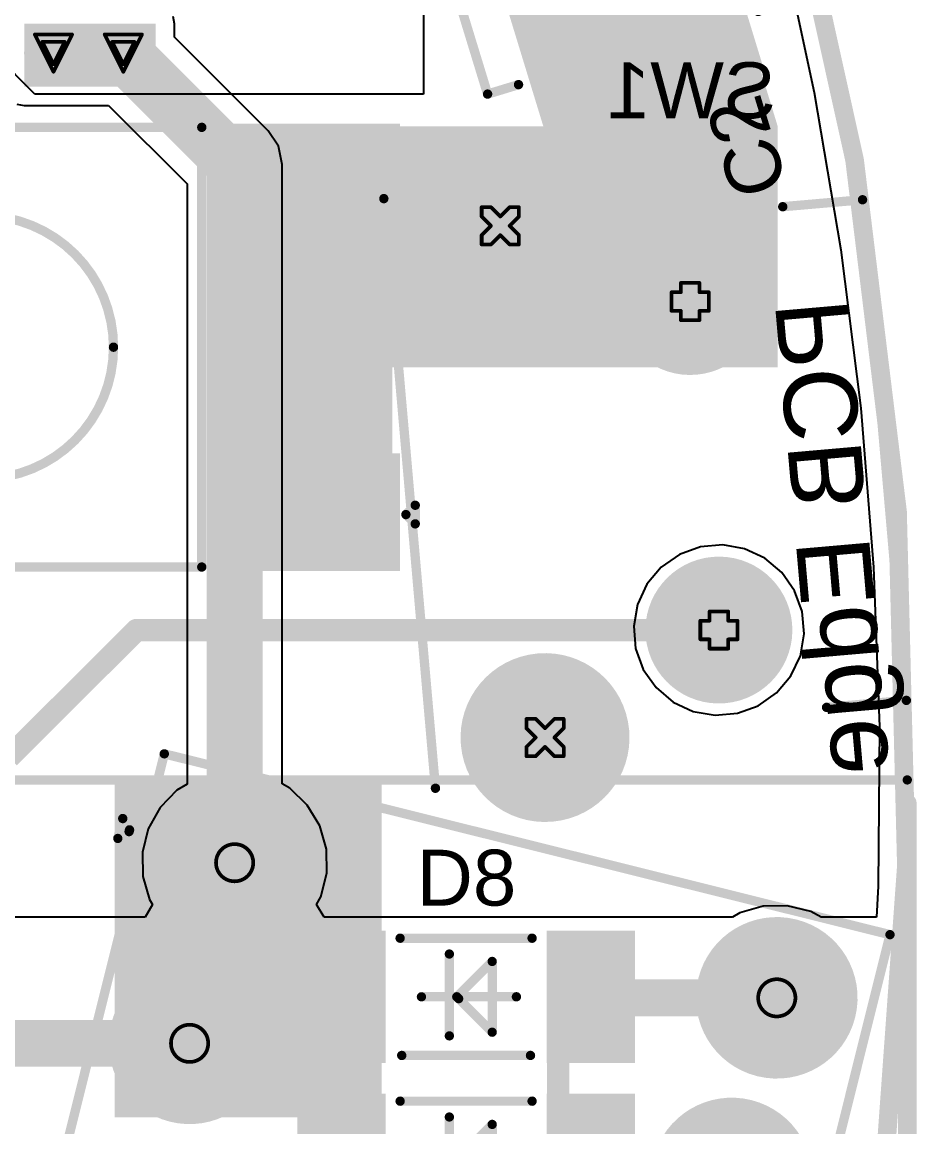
# Model space of a CAD drawing. Header units: inches. Extents: x 29 to 267, y 155 to 337.
# Drawn here: x 128.12 to 140.35, y 222.53 to 237.61 of the extents above; entities that cross this region are included whole.
import ezdxf

# ---------------------------------------------------------------- set-up
doc = ezdxf.new("R2010")
doc.units = ezdxf.units.IN
for name, color, linetype in [('Board Outline', 216, 'Continuous'), ('Bottom Layer', 5, 'Continuous'), ('Bottom Overlay', 54, 'Continuous'), ('Bottom Solder', 6, 'Continuous'), ('Dimension', 6, 'Continuous'), ('Drill Drawing', 1, 'Continuous'), ('Multi-Layer', 9, 'Continuous'), ('Pad Holes', 156, 'Continuous'), ('Top Layer', 1, 'Continuous'), ('Top Overlay', 2, 'Continuous'), ('Top Paste', 8, 'Continuous'), ('Top Solder', 216, 'Continuous'), ('Via Holes', 16, 'Continuous')]:
    doc.layers.add(name, color=color, linetype=linetype)
doc.styles.add('Arial', font='', dxfattribs={"height": 0.2})
doc.styles.get('Arial').set_extended_font_data('Arial')

# ---------------------------------------------------------------- blocks, each defined once
blk = doc.blocks.new('FSM6JSMATR_14')
at = {"layer": 'Top Layer'}
for points in [[(-3.5, 1.55), (-5.6, 1.55), (-5.6, 2.95), (-3.5, 2.95)], [(5.6, 1.55), (3.5, 1.55), (3.5, 2.95), (5.6, 2.95)], [(-3.5, -2.95), (-5.6, -2.95), (-5.6, -1.55), (-3.5, -1.55)], [(5.6, -2.95), (3.5, -2.95), (3.5, -1.55), (5.6, -1.55)]]:
    blk.add_hatch(color=1, dxfattribs=at).paths.add_polyline_path(points)
at = {"layer": 'Top Paste'}
for points in [[(-3.5, 1.55), (-5.6, 1.55), (-5.6, 2.95), (-3.5, 2.95)], [(5.6, 1.55), (3.5, 1.55), (3.5, 2.95), (5.6, 2.95)], [(-3.5, -2.95), (-5.6, -2.95), (-5.6, -1.55), (-3.5, -1.55)], [(5.6, -2.95), (3.5, -2.95), (3.5, -1.55), (5.6, -1.55)]]:
    blk.add_hatch(color=8, dxfattribs=at).paths.add_polyline_path(points)
at = {"layer": 'Top Solder'}
for points in [[(-3.398, 1.448), (-5.702, 1.448), (-5.702, 3.052), (-3.398, 3.052)], [(5.702, 1.448), (3.398, 1.448), (3.398, 3.052), (5.702, 3.052)], [(-3.398, -3.052), (-5.702, -3.052), (-5.702, -1.448), (-3.398, -1.448)], [(5.702, -3.052), (3.398, -3.052), (3.398, -1.448), (5.702, -1.448)]]:
    blk.add_hatch(color=216, dxfattribs=at).paths.add_polyline_path(points)
at = {"layer": 'Top Overlay'}
for points in [[(3, 3, 0.127, 0.127, 0), (-3, 3, 0.127, 0.127, 0)], [(-3, 3, 0.127, 0.127, 0), (-3, -3, 0.127, 0.127, 0)], [(3, 3, 0.127, 0.127, 0), (3, -3, 0.127, 0.127, 0)], [(-5.784, 2.284, 0.127, 0.127, 0), (-5.911, 2.411, 0.127, 0.127, 0)], [(-5.911, 2.411, 0.127, 0.127, 0), (-5.911, 2.157, 0.127, 0.127, 0)], [(-5.784, 2.284, 0.127, 0.127, 0), (-5.911, 2.157, 0.127, 0.127, 0)], [(3, -3, 0.127, 0.127, 0), (-3, -3, 0.127, 0.127, 0)]]:
    blk.add_lwpolyline(points, format="xyseb", dxfattribs=at)
for points in [[(-3.032, 3, 0.0635, 0.0635, 1), (-2.968, 3, 0.0635, 0.0635, 1)], [(-3.032, 3, 0.0635, 0.0635, 1), (-2.968, 3, 0.0635, 0.0635, 1)], [(2.968, 3, 0.0635, 0.0635, 1), (3.032, 3, 0.0635, 0.0635, 1)], [(2.968, 3, 0.0635, 0.0635, 1), (3.032, 3, 0.0635, 0.0635, 1)], [(-5.943, 2.411, 0.0635, 0.0635, 1), (-5.879, 2.411, 0.0635, 0.0635, 1)], [(-5.943, 2.411, 0.0635, 0.0635, 1), (-5.879, 2.411, 0.0635, 0.0635, 1)], [(-5.816, 2.284, 0.0635, 0.0635, 1), (-5.752, 2.284, 0.0635, 0.0635, 1)], [(-5.816, 2.284, 0.0635, 0.0635, 1), (-5.752, 2.284, 0.0635, 0.0635, 1)], [(-5.943, 2.157, 0.0635, 0.0635, 1), (-5.879, 2.157, 0.0635, 0.0635, 1)], [(-5.943, 2.157, 0.0635, 0.0635, 1), (-5.879, 2.157, 0.0635, 0.0635, 1)], [(1.796, 0, 0.127, 0.127, 1), (-1.796, 0, 0.127, 0.127, 1)], [(-1.828, 0, 0.0635, 0.0635, 1), (-1.764, 0, 0.0635, 0.0635, 1)], [(1.764, 0, 0.0635, 0.0635, 1), (1.828, 0, 0.0635, 0.0635, 1)], [(-3.032, -3, 0.0635, 0.0635, 1), (-2.968, -3, 0.0635, 0.0635, 1)], [(-3.032, -3, 0.0635, 0.0635, 1), (-2.968, -3, 0.0635, 0.0635, 1)], [(2.968, -3, 0.0635, 0.0635, 1), (3.032, -3, 0.0635, 0.0635, 1)], [(2.968, -3, 0.0635, 0.0635, 1), (3.032, -3, 0.0635, 0.0635, 1)]]:
    blk.add_lwpolyline(points, format="xyseb", close=True, dxfattribs=at)
blk = doc.blocks.new('1825027_8_B_15')
at = {"layer": 'Bottom Layer'}
h = blk.add_hatch(color=5, dxfattribs=at)
edge = h.paths.add_edge_path()
edge.add_arc((-2.25, 1.245), 0.9, 0, 360)
h = blk.add_hatch(color=5, dxfattribs=at)
edge = h.paths.add_edge_path()
edge.add_arc((2.25, 1.245), 0.9, 0, 360)
h = blk.add_hatch(color=5, dxfattribs=at)
edge = h.paths.add_edge_path()
edge.add_arc((-3.505, -1.245), 1.05, 0, 360)
h = blk.add_hatch(color=5, dxfattribs=at)
edge = h.paths.add_edge_path()
edge.add_arc((3.505, -1.245), 1.05, 0, 360)
at = {"layer": 'Bottom Solder'}
h = blk.add_hatch(color=6, dxfattribs=at)
edge = h.paths.add_edge_path()
edge.add_arc((-2.25, 1.245), 1.002, 0, 360)
h = blk.add_hatch(color=6, dxfattribs=at)
edge = h.paths.add_edge_path()
edge.add_arc((2.25, 1.245), 1.002, 0, 360)
h = blk.add_hatch(color=6, dxfattribs=at)
edge = h.paths.add_edge_path()
edge.add_arc((-3.505, -1.245), 1.152, 0, 360)
h = blk.add_hatch(color=6, dxfattribs=at)
edge = h.paths.add_edge_path()
edge.add_arc((3.505, -1.245), 1.152, 0, 360)
at = {"layer": 'Multi-Layer'}
h = blk.add_hatch(color=9, dxfattribs=at)
edge = h.paths.add_edge_path()
edge.add_arc((-2.25, 1.245), 0.9, 0, 360)
h = blk.add_hatch(color=9, dxfattribs=at)
edge = h.paths.add_edge_path()
edge.add_arc((2.25, 1.245), 0.9, 0, 360)
h = blk.add_hatch(color=9, dxfattribs=at)
edge = h.paths.add_edge_path()
edge.add_arc((-3.505, -1.245), 1.05, 0, 360)
h = blk.add_hatch(color=9, dxfattribs=at)
edge = h.paths.add_edge_path()
edge.add_arc((3.505, -1.245), 1.05, 0, 360)
at = {"layer": 'Pad Holes'}
h = blk.add_hatch(color=7, dxfattribs=at)
edge = h.paths.add_edge_path()
edge.add_arc((-2.25, 1.245), 0.55, 0, 360)
h = blk.add_hatch(color=7, dxfattribs=at)
edge = h.paths.add_edge_path()
edge.add_arc((2.25, 1.245), 0.55, 0, 360)
h = blk.add_hatch(color=7, dxfattribs=at)
edge = h.paths.add_edge_path()
edge.add_arc((-3.505, -1.245), 0.65, 0, 360)
h = blk.add_hatch(color=7, dxfattribs=at)
edge = h.paths.add_edge_path()
edge.add_arc((3.505, -1.245), 0.65, 0, 360)
at = {"layer": 'Top Layer'}
h = blk.add_hatch(color=1, dxfattribs=at)
edge = h.paths.add_edge_path()
edge.add_arc((-2.25, 1.245), 0.9, 0, 360)
h = blk.add_hatch(color=1, dxfattribs=at)
edge = h.paths.add_edge_path()
edge.add_arc((2.25, 1.245), 0.9, 0, 360)
h = blk.add_hatch(color=1, dxfattribs=at)
edge = h.paths.add_edge_path()
edge.add_arc((-3.505, -1.245), 1.05, 0, 360)
h = blk.add_hatch(color=1, dxfattribs=at)
edge = h.paths.add_edge_path()
edge.add_arc((3.505, -1.245), 1.05, 0, 360)
at = {"layer": 'Top Solder'}
h = blk.add_hatch(color=216, dxfattribs=at)
edge = h.paths.add_edge_path()
edge.add_arc((-2.25, 1.245), 1.002, 0, 360)
h = blk.add_hatch(color=216, dxfattribs=at)
edge = h.paths.add_edge_path()
edge.add_arc((2.25, 1.245), 1.002, 0, 360)
h = blk.add_hatch(color=216, dxfattribs=at)
edge = h.paths.add_edge_path()
edge.add_arc((-3.505, -1.245), 1.152, 0, 360)
h = blk.add_hatch(color=216, dxfattribs=at)
edge = h.paths.add_edge_path()
edge.add_arc((3.505, -1.245), 1.152, 0, 360)
at = {"layer": 'Bottom Overlay'}
for points in [[(-3.429, 2.616, 0.127, 0.127, 0), (-3.429, 3.708, 0.127, 0.127, 0)], [(-3.429, 3.708, 0.127, 0.127, 0), (3.429, 3.708, 0.127, 0.127, 0)], [(3.429, 2.616, 0.127, 0.127, 0), (3.429, 3.708, 0.127, 0.127, 0)], [(-4.013, -2.794, 0.127, 0.127, 0), (4.064, -2.794, 0.127, 0.127, 0)]]:
    blk.add_lwpolyline(points, format="xyseb", dxfattribs=at)
for points in [[(-3.461, 3.708, 0.0635, 0.0635, 1), (-3.397, 3.708, 0.0635, 0.0635, 1)], [(-3.461, 3.708, 0.0635, 0.0635, 1), (-3.397, 3.708, 0.0635, 0.0635, 1)], [(3.397, 3.708, 0.0635, 0.0635, 1), (3.461, 3.708, 0.0635, 0.0635, 1)], [(3.397, 3.708, 0.0635, 0.0635, 1), (3.461, 3.708, 0.0635, 0.0635, 1)], [(-3.461, 2.616, 0.0635, 0.0635, 1), (-3.397, 2.616, 0.0635, 0.0635, 1)], [(3.397, 2.616, 0.0635, 0.0635, 1), (3.461, 2.616, 0.0635, 0.0635, 1)], [(-4.045, -2.794, 0.0635, 0.0635, 1), (-3.981, -2.794, 0.0635, 0.0635, 1)], [(4.032, -2.794, 0.0635, 0.0635, 1), (4.096, -2.794, 0.0635, 0.0635, 1)]]:
    blk.add_lwpolyline(points, format="xyseb", close=True, dxfattribs=at)
at = {"layer": 'Bottom Overlay', "style": 'Arial', "text_generation_flag": 2}
blk.add_text('PCB Edge', height=1, rotation=-180, dxfattribs=at).set_placement((-2.134, 3.394))
blk = doc.blocks.new('AZ832P2_2C_3DE_B_68')
at = {"layer": 'Bottom Layer'}
h = blk.add_hatch(color=5, dxfattribs=at)
edge = h.paths.add_edge_path()
edge.add_arc((-8.89, 3.81), 1, 0, 360)
h = blk.add_hatch(color=5, dxfattribs=at)
edge = h.paths.add_edge_path()
edge.add_arc((-6.35, 3.81), 1, 0, 360)
h = blk.add_hatch(color=5, dxfattribs=at)
edge = h.paths.add_edge_path()
edge.add_arc((-8.89, -3.81), 1, 0, 360)
h = blk.add_hatch(color=5, dxfattribs=at)
edge = h.paths.add_edge_path()
edge.add_arc((-6.35, -3.81), 1, 0, 360)
at = {"layer": 'Bottom Solder'}
h = blk.add_hatch(color=6, dxfattribs=at)
edge = h.paths.add_edge_path()
edge.add_arc((-8.89, 3.81), 1.102, 0, 360)
h = blk.add_hatch(color=6, dxfattribs=at)
edge = h.paths.add_edge_path()
edge.add_arc((-6.35, 3.81), 1.102, 0, 360)
h = blk.add_hatch(color=6, dxfattribs=at)
edge = h.paths.add_edge_path()
edge.add_arc((-8.89, -3.81), 1.102, 0, 360)
h = blk.add_hatch(color=6, dxfattribs=at)
edge = h.paths.add_edge_path()
edge.add_arc((-6.35, -3.81), 1.102, 0, 360)
at = {"layer": 'Multi-Layer'}
h = blk.add_hatch(color=9, dxfattribs=at)
edge = h.paths.add_edge_path()
edge.add_arc((-8.89, 3.81), 1, 0, 360)
h = blk.add_hatch(color=9, dxfattribs=at)
edge = h.paths.add_edge_path()
edge.add_arc((-6.35, 3.81), 1, 0, 360)
h = blk.add_hatch(color=9, dxfattribs=at)
edge = h.paths.add_edge_path()
edge.add_arc((-8.89, -3.81), 1, 0, 360)
h = blk.add_hatch(color=9, dxfattribs=at)
edge = h.paths.add_edge_path()
edge.add_arc((-6.35, -3.81), 1, 0, 360)
at = {"layer": 'Pad Holes'}
h = blk.add_hatch(color=7, dxfattribs=at)
edge = h.paths.add_edge_path()
edge.add_arc((-8.89, 3.81), 0.6, 0, 360)
h = blk.add_hatch(color=7, dxfattribs=at)
edge = h.paths.add_edge_path()
edge.add_arc((-8.89, -3.81), 0.6, 0, 360)
h = blk.add_hatch(color=7, dxfattribs=at)
edge = h.paths.add_edge_path()
edge.add_arc((-6.35, -3.81), 0.6, 0, 360)
at = {"layer": 'Top Layer'}
h = blk.add_hatch(color=1, dxfattribs=at)
edge = h.paths.add_edge_path()
edge.add_arc((-8.89, 3.81), 1, 0, 360)
h = blk.add_hatch(color=1, dxfattribs=at)
edge = h.paths.add_edge_path()
edge.add_arc((-6.35, 3.81), 1, 0, 360)
h = blk.add_hatch(color=1, dxfattribs=at)
edge = h.paths.add_edge_path()
edge.add_arc((-8.89, -3.81), 1, 0, 360)
h = blk.add_hatch(color=1, dxfattribs=at)
edge = h.paths.add_edge_path()
edge.add_arc((-6.35, -3.81), 1, 0, 360)
at = {"layer": 'Top Solder'}
h = blk.add_hatch(color=216, dxfattribs=at)
edge = h.paths.add_edge_path()
edge.add_arc((-8.89, 3.81), 1.102, 0, 360)
h = blk.add_hatch(color=216, dxfattribs=at)
edge = h.paths.add_edge_path()
edge.add_arc((-6.35, 3.81), 1.102, 0, 360)
h = blk.add_hatch(color=216, dxfattribs=at)
edge = h.paths.add_edge_path()
edge.add_arc((-8.89, -3.81), 1.102, 0, 360)
h = blk.add_hatch(color=216, dxfattribs=at)
edge = h.paths.add_edge_path()
edge.add_arc((-6.35, -3.81), 1.102, 0, 360)
at = {"layer": 'Bottom Overlay'}
for points in [[(10.1, 5.1, 0.127, 0.127, 0), (-10.1, 5.1, 0.127, 0.127, 0)], [(-10.1, -5.1, 0.127, 0.127, 0), (-10.1, 5.1, 0.127, 0.127, 0)], [(10.1, -5.1, 0.127, 0.127, 0), (-10.1, -5.1, 0.127, 0.127, 0)], [(-9.106, -5.436, 0.127, 0.127, 0), (-8.979, -5.309, 0.127, 0.127, 0)], [(-8.953, -5.309, 0.127, 0.127, 0), (-8.979, -5.309, 0.127, 0.127, 0)], [(-8.826, -5.436, 0.127, 0.127, 0), (-8.953, -5.309, 0.127, 0.127, 0)], [(-8.826, -5.436, 0.127, 0.127, 0), (-9.106, -5.436, 0.127, 0.127, 0)]]:
    blk.add_lwpolyline(points, format="xyseb", dxfattribs=at)
for points in [[(-10.132, 5.1, 0.0635, 0.0635, 1), (-10.068, 5.1, 0.0635, 0.0635, 1)], [(-10.132, 5.1, 0.0635, 0.0635, 1), (-10.068, 5.1, 0.0635, 0.0635, 1)], [(-10.132, -5.1, 0.0635, 0.0635, 1), (-10.068, -5.1, 0.0635, 0.0635, 1)], [(-10.132, -5.1, 0.0635, 0.0635, 1), (-10.068, -5.1, 0.0635, 0.0635, 1)], [(-9.011, -5.309, 0.0635, 0.0635, 1), (-8.947, -5.309, 0.0635, 0.0635, 1)], [(-9.011, -5.309, 0.0635, 0.0635, 1), (-8.947, -5.309, 0.0635, 0.0635, 1)], [(-8.985, -5.309, 0.0635, 0.0635, 1), (-8.922, -5.309, 0.0635, 0.0635, 1)], [(-8.985, -5.309, 0.0635, 0.0635, 1), (-8.922, -5.309, 0.0635, 0.0635, 1)], [(-9.138, -5.436, 0.0635, 0.0635, 1), (-9.074, -5.436, 0.0635, 0.0635, 1)], [(-9.138, -5.436, 0.0635, 0.0635, 1), (-9.074, -5.436, 0.0635, 0.0635, 1)], [(-8.858, -5.436, 0.0635, 0.0635, 1), (-8.795, -5.436, 0.0635, 0.0635, 1)], [(-8.858, -5.436, 0.0635, 0.0635, 1), (-8.795, -5.436, 0.0635, 0.0635, 1)]]:
    blk.add_lwpolyline(points, format="xyseb", close=True, dxfattribs=at)
blk = doc.blocks.new('LL_34_83')
at = {"layer": 'Top Layer'}
for points in [[(-1.15, -0.85), (-2.25, -0.85), (-2.25, 0.85), (-1.15, 0.85)], [(2.25, -0.85), (1.15, -0.85), (1.15, 0.85), (2.25, 0.85)]]:
    blk.add_hatch(color=1, dxfattribs=at).paths.add_polyline_path(points)
at = {"layer": 'Top Paste'}
for points in [[(-1.15, -0.85), (-2.25, -0.85), (-2.25, 0.85), (-1.15, 0.85)], [(2.25, -0.85), (1.15, -0.85), (1.15, 0.85), (2.25, 0.85)]]:
    blk.add_hatch(color=8, dxfattribs=at).paths.add_polyline_path(points)
at = {"layer": 'Top Solder'}
for points in [[(-1.099, -0.901), (-2.301, -0.901), (-2.301, 0.901), (-1.099, 0.901)], [(2.301, -0.901), (1.099, -0.901), (1.099, 0.901), (2.301, 0.901)]]:
    blk.add_hatch(color=216, dxfattribs=at).paths.add_polyline_path(points)
at = {"layer": 'Top Overlay'}
for points in [[(-0.9, 0.8, 0.127, 0.127, 0), (0.9, 0.8, 0.127, 0.127, 0)], [(-0.229, -0.533, 0.127, 0.127, 0), (-0.229, 0.584, 0.127, 0.127, 0)], [(-0.127, 0, 0.127, 0.127, 0), (0.356, 0.483, 0.127, 0.127, 0)], [(0.356, -0.483, 0.127, 0.127, 0), (0.356, 0.483, 0.127, 0.127, 0)], [(-0.61, 0, 0.127, 0.127, 0), (0.686, 0, 0.127, 0.127, 0)], [(-0.102, -0.025, 0.127, 0.127, 0), (0.356, -0.483, 0.127, 0.127, 0)], [(-0.878, -0.8, 0.127, 0.127, 0), (0.878, -0.8, 0.127, 0.127, 0)]]:
    blk.add_lwpolyline(points, format="xyseb", dxfattribs=at)
for points in [[(-0.932, 0.8, 0.0635, 0.0635, 1), (-0.868, 0.8, 0.0635, 0.0635, 1)], [(0.868, 0.8, 0.0635, 0.0635, 1), (0.932, 0.8, 0.0635, 0.0635, 1)], [(-0.26, 0.584, 0.0635, 0.0635, 1), (-0.197, 0.584, 0.0635, 0.0635, 1)], [(0.324, 0.483, 0.0635, 0.0635, 1), (0.387, 0.483, 0.0635, 0.0635, 1)], [(0.324, 0.483, 0.0635, 0.0635, 1), (0.387, 0.483, 0.0635, 0.0635, 1)], [(-0.641, 0, 0.0635, 0.0635, 1), (-0.578, 0, 0.0635, 0.0635, 1)], [(-0.159, 0, 0.0635, 0.0635, 1), (-0.095, 0, 0.0635, 0.0635, 1)], [(-0.133, -0.025, 0.0635, 0.0635, 1), (-0.07, -0.025, 0.0635, 0.0635, 1)], [(0.654, 0, 0.0635, 0.0635, 1), (0.718, 0, 0.0635, 0.0635, 1)], [(0.324, -0.483, 0.0635, 0.0635, 1), (0.387, -0.483, 0.0635, 0.0635, 1)], [(0.324, -0.483, 0.0635, 0.0635, 1), (0.387, -0.483, 0.0635, 0.0635, 1)], [(-0.26, -0.533, 0.0635, 0.0635, 1), (-0.197, -0.533, 0.0635, 0.0635, 1)], [(-0.91, -0.8, 0.0635, 0.0635, 1), (-0.846, -0.8, 0.0635, 0.0635, 1)], [(0.846, -0.8, 0.0635, 0.0635, 1), (0.91, -0.8, 0.0635, 0.0635, 1)]]:
    blk.add_lwpolyline(points, format="xyseb", close=True, dxfattribs=at)
blk = doc.blocks.new('LL_34_84')
at = {"layer": 'Top Layer'}
for points in [[(-1.15, -0.85), (-2.25, -0.85), (-2.25, 0.85), (-1.15, 0.85)], [(2.25, -0.85), (1.15, -0.85), (1.15, 0.85), (2.25, 0.85)]]:
    blk.add_hatch(color=1, dxfattribs=at).paths.add_polyline_path(points)
at = {"layer": 'Top Paste'}
for points in [[(-1.15, -0.85), (-2.25, -0.85), (-2.25, 0.85), (-1.15, 0.85)], [(2.25, -0.85), (1.15, -0.85), (1.15, 0.85), (2.25, 0.85)]]:
    blk.add_hatch(color=8, dxfattribs=at).paths.add_polyline_path(points)
at = {"layer": 'Top Solder'}
for points in [[(-1.099, -0.901), (-2.301, -0.901), (-2.301, 0.901), (-1.099, 0.901)], [(2.301, -0.901), (1.099, -0.901), (1.099, 0.901), (2.301, 0.901)]]:
    blk.add_hatch(color=216, dxfattribs=at).paths.add_polyline_path(points)
at = {"layer": 'Top Overlay'}
for points in [[(-0.9, 0.8, 0.127, 0.127, 0), (0.9, 0.8, 0.127, 0.127, 0)], [(-0.229, -0.533, 0.127, 0.127, 0), (-0.229, 0.584, 0.127, 0.127, 0)], [(-0.127, 0, 0.127, 0.127, 0), (0.356, 0.483, 0.127, 0.127, 0)], [(0.356, -0.483, 0.127, 0.127, 0), (0.356, 0.483, 0.127, 0.127, 0)], [(-0.61, 0, 0.127, 0.127, 0), (0.686, 0, 0.127, 0.127, 0)], [(-0.102, -0.025, 0.127, 0.127, 0), (0.356, -0.483, 0.127, 0.127, 0)], [(-0.878, -0.8, 0.127, 0.127, 0), (0.878, -0.8, 0.127, 0.127, 0)]]:
    blk.add_lwpolyline(points, format="xyseb", dxfattribs=at)
for points in [[(-0.932, 0.8, 0.0635, 0.0635, 1), (-0.868, 0.8, 0.0635, 0.0635, 1)], [(0.868, 0.8, 0.0635, 0.0635, 1), (0.932, 0.8, 0.0635, 0.0635, 1)], [(-0.26, 0.584, 0.0635, 0.0635, 1), (-0.197, 0.584, 0.0635, 0.0635, 1)], [(0.324, 0.483, 0.0635, 0.0635, 1), (0.387, 0.483, 0.0635, 0.0635, 1)], [(0.324, 0.483, 0.0635, 0.0635, 1), (0.387, 0.483, 0.0635, 0.0635, 1)], [(-0.641, 0, 0.0635, 0.0635, 1), (-0.578, 0, 0.0635, 0.0635, 1)], [(-0.159, 0, 0.0635, 0.0635, 1), (-0.095, 0, 0.0635, 0.0635, 1)], [(-0.133, -0.025, 0.0635, 0.0635, 1), (-0.07, -0.025, 0.0635, 0.0635, 1)], [(0.654, 0, 0.0635, 0.0635, 1), (0.718, 0, 0.0635, 0.0635, 1)], [(0.324, -0.483, 0.0635, 0.0635, 1), (0.387, -0.483, 0.0635, 0.0635, 1)], [(0.324, -0.483, 0.0635, 0.0635, 1), (0.387, -0.483, 0.0635, 0.0635, 1)], [(-0.26, -0.533, 0.0635, 0.0635, 1), (-0.197, -0.533, 0.0635, 0.0635, 1)], [(-0.91, -0.8, 0.0635, 0.0635, 1), (-0.846, -0.8, 0.0635, 0.0635, 1)], [(0.846, -0.8, 0.0635, 0.0635, 1), (0.91, -0.8, 0.0635, 0.0635, 1)]]:
    blk.add_lwpolyline(points, format="xyseb", close=True, dxfattribs=at)
blk = doc.blocks.new('C____D_100')
at = {"layer": 'Top Layer'}
for points in [[(-4.25, 1.45), (-1.85, 1.45), (-1.85, -1.45), (-4.25, -1.45)], [(1.85, 1.45), (4.25, 1.45), (4.25, -1.45), (1.85, -1.45)]]:
    blk.add_hatch(color=1, dxfattribs=at).paths.add_polyline_path(points)
at = {"layer": 'Top Paste'}
for points in [[(-4.25, 1.45), (-1.85, 1.45), (-1.85, -1.45), (-4.25, -1.45)], [(1.85, 1.45), (4.25, 1.45), (4.25, -1.45), (1.85, -1.45)]]:
    blk.add_hatch(color=8, dxfattribs=at).paths.add_polyline_path(points)
at = {"layer": 'Top Solder'}
for points in [[(-4.352, 1.552), (-1.748, 1.552), (-1.748, -1.552), (-4.352, -1.552)], [(1.748, 1.552), (4.352, 1.552), (4.352, -1.552), (1.748, -1.552)]]:
    blk.add_hatch(color=216, dxfattribs=at).paths.add_polyline_path(points)
at = {"layer": 'Top Overlay'}
for points in [[(-4.293, 1.651, 0.127, 0.127, 0), (-4.293, 2.388, 0.127, 0.127, 0)], [(-3.65, 1.709, 0.127, 0.127, 0), (-3.65, 2.15, 0.127, 0.127, 0)], [(-3.65, 2.15, 0.127, 0.127, 0), (3.65, 2.15, 0.127, 0.127, 0)], [(3.65, 1.709, 0.127, 0.127, 0), (3.65, 2.15, 0.127, 0.127, 0)], [(-4.699, 2.007, 0.127, 0.127, 0), (-3.861, 2.007, 0.127, 0.127, 0)], [(-3.65, -2.15, 0.127, 0.127, 0), (-3.65, -1.709, 0.127, 0.127, 0)], [(3.65, -2.15, 0.127, 0.127, 0), (3.65, -1.709, 0.127, 0.127, 0)], [(-3.65, -2.15, 0.127, 0.127, 0), (3.65, -2.15, 0.127, 0.127, 0)]]:
    blk.add_lwpolyline(points, format="xyseb", dxfattribs=at)
for points in [[(-4.324, 2.388, 0.0635, 0.0635, 1), (-4.261, 2.388, 0.0635, 0.0635, 1)], [(-3.682, 2.15, 0.0635, 0.0635, 1), (-3.618, 2.15, 0.0635, 0.0635, 1)], [(-3.682, 2.15, 0.0635, 0.0635, 1), (-3.618, 2.15, 0.0635, 0.0635, 1)], [(3.618, 2.15, 0.0635, 0.0635, 1), (3.682, 2.15, 0.0635, 0.0635, 1)], [(3.618, 2.15, 0.0635, 0.0635, 1), (3.682, 2.15, 0.0635, 0.0635, 1)], [(-4.731, 2.007, 0.0635, 0.0635, 1), (-4.667, 2.007, 0.0635, 0.0635, 1)], [(-3.893, 2.007, 0.0635, 0.0635, 1), (-3.829, 2.007, 0.0635, 0.0635, 1)], [(-4.324, 1.651, 0.0635, 0.0635, 1), (-4.261, 1.651, 0.0635, 0.0635, 1)], [(-3.682, 1.709, 0.0635, 0.0635, 1), (-3.618, 1.709, 0.0635, 0.0635, 1)], [(3.618, 1.709, 0.0635, 0.0635, 1), (3.682, 1.709, 0.0635, 0.0635, 1)], [(-3.682, -1.709, 0.0635, 0.0635, 1), (-3.618, -1.709, 0.0635, 0.0635, 1)], [(3.618, -1.709, 0.0635, 0.0635, 1), (3.682, -1.709, 0.0635, 0.0635, 1)], [(-3.682, -2.15, 0.0635, 0.0635, 1), (-3.618, -2.15, 0.0635, 0.0635, 1)], [(-3.682, -2.15, 0.0635, 0.0635, 1), (-3.618, -2.15, 0.0635, 0.0635, 1)], [(3.618, -2.15, 0.0635, 0.0635, 1), (3.682, -2.15, 0.0635, 0.0635, 1)], [(3.618, -2.15, 0.0635, 0.0635, 1), (3.682, -2.15, 0.0635, 0.0635, 1)]]:
    blk.add_lwpolyline(points, format="xyseb", close=True, dxfattribs=at)

msp = doc.modelspace()

# ---------------------------------------------------------------- hatches: boundary and pattern name
at = {"layer": 'Bottom Layer'}
msp.add_hatch(color=5, dxfattribs=at).paths.add_polyline_path([(128.151, 236.728), (129.942, 236.728), (129.942, 237.585), (128.151, 237.585)])
h = msp.add_hatch(color=5, dxfattribs=at)
edge = h.paths.add_edge_path()
edge.add_arc((128.55, 237.185), 0.3, 0, 360)
h = msp.add_hatch(color=5, dxfattribs=at)
edge = h.paths.add_edge_path()
edge.add_arc((129.502, 237.185), 0.3, 0, 360)
at = {"layer": 'Bottom Solder'}
h = msp.add_hatch(color=6, dxfattribs=at)
edge = h.paths.add_edge_path()
edge.add_arc((128.55, 237.185), 0.402, 0, 360)
h = msp.add_hatch(color=6, dxfattribs=at)
edge = h.paths.add_edge_path()
edge.add_arc((129.502, 237.185), 0.402, 0, 360)
at = {"layer": 'Top Layer'}
for points in [[(135.6, 235.324), (138.426, 236.188), (137.439, 239.416), (134.613, 238.552)], [(131.072, 232.898), (138.426, 232.898), (138.426, 236.188), (131.072, 236.188)], [(131.072, 230.222), (133.172, 230.222), (133.172, 236.122), (131.072, 236.122)], [(129.382, 222.661), (133.027, 222.661), (133.027, 227.211), (129.382, 227.211)], [(131.927, 221.233), (133.027, 221.233), (133.027, 227.211), (131.927, 227.211)]]:
    msp.add_hatch(color=1, dxfattribs=at).paths.add_polyline_path(points)
h = msp.add_hatch(color=1, dxfattribs=at)
edge = h.paths.add_edge_path()
edge.add_arc((128.55, 237.185), 0.3, 0, 360)
h = msp.add_hatch(color=1, dxfattribs=at)
edge = h.paths.add_edge_path()
edge.add_arc((129.502, 237.185), 0.3, 0, 360)
at = {"layer": 'Top Solder'}
h = msp.add_hatch(color=216, dxfattribs=at)
edge = h.paths.add_edge_path()
edge.add_arc((128.55, 237.185), 0.402, 0, 360)
h = msp.add_hatch(color=216, dxfattribs=at)
edge = h.paths.add_edge_path()
edge.add_arc((129.502, 237.185), 0.402, 0, 360)
at = {"layer": 'Via Holes'}
h = msp.add_hatch(color=7, dxfattribs=at)
edge = h.paths.add_edge_path()
edge.add_arc((128.55, 237.185), 0.15, 0, 360)
h = msp.add_hatch(color=7, dxfattribs=at)
edge = h.paths.add_edge_path()
edge.add_arc((129.502, 237.185), 0.15, 0, 360)

# ---------------------------------------------------------------- linework, layer by layer
at = {"layer": 'Board Outline'}
msp.add_lwpolyline([(55.145, 191.491, 0.254, 0.254, -2.452185), (125.145, 191.491, 0.254, 0.254, 0)], format="xyseb", dxfattribs=at)
at = {"layer": 'Bottom Layer'}
for p, q in [((138.467, 238.775), (138.924, 236.646)), ((130.201, 237.585), (130.182, 237.684)), ((130.201, 237.401), (130.201, 237.585)), ((131.478, 236.125), (130.201, 237.401)), ((138.924, 236.646), (139.289, 234.499)), ((128.052, 236.489), (128.151, 236.469)), ((128.151, 236.469), (129.302, 236.469)), ((129.302, 236.469), (130.373, 235.399)), ((131.618, 235.915), (131.478, 236.125)), ((131.667, 235.667), (131.618, 235.915)), ((131.667, 227.212), (131.667, 235.667)), ((130.373, 235.399), (130.373, 227.211)), ((139.289, 234.499), (139.558, 232.339)), ((139.558, 232.339), (139.733, 230.169)), ((137.373, 230.448), (137.087, 230.344)), ((137.676, 230.475), (137.373, 230.448)), ((137.975, 230.422), (137.676, 230.475)), ((138.25, 230.294), (137.975, 230.422)), ((137.087, 230.344), (136.838, 230.17)), ((138.483, 230.098), (138.25, 230.294)), ((136.838, 230.17), (136.643, 229.937)), ((138.657, 229.849), (138.483, 230.098)), ((139.733, 230.169), (139.813, 227.993)), ((136.643, 229.937), (136.515, 229.662)), ((138.761, 229.564), (138.657, 229.849)), ((136.515, 229.662), (136.462, 229.363)), ((138.788, 229.261), (138.761, 229.564)), ((136.462, 229.363), (136.488, 229.06)), ((138.735, 228.962), (138.788, 229.261)), ((136.488, 229.06), (136.592, 228.775)), ((138.606, 228.687), (138.735, 228.962)), ((136.592, 228.775), (136.767, 228.526)), ((138.411, 228.454), (138.606, 228.687)), ((136.767, 228.526), (136.999, 228.33)), ((138.162, 228.28), (138.411, 228.454)), ((136.999, 228.33), (137.275, 228.202)), ((137.877, 228.176), (138.162, 228.28)), ((137.275, 228.202), (137.574, 228.149)), ((137.574, 228.149), (137.877, 228.176)), ((139.813, 227.993), (139.797, 225.815)), ((130.373, 227.211), (130.233, 227.127)), ((131.772, 227.154), (131.667, 227.212)), ((130.233, 227.127), (130.003, 226.889)), ((132.01, 226.924), (131.772, 227.154)), ((132.18, 226.641), (132.01, 226.924)), ((130.003, 226.889), (129.843, 226.6)), ((129.843, 226.6), (129.763, 226.28)), ((132.271, 226.324), (132.18, 226.641)), ((132.277, 225.994), (132.271, 226.324)), ((129.763, 226.28), (129.769, 225.95)), ((129.769, 225.95), (129.86, 225.633)), ((132.197, 225.673), (132.277, 225.994)), ((139.797, 225.815), (139.775, 225.392)), ((129.898, 225.569), (129.798, 225.392)), ((129.86, 225.633), (129.898, 225.569)), ((132.138, 225.568), (132.197, 225.673)), ((132.241, 225.392), (132.138, 225.568)), ((138.557, 225.55), (138.227, 225.544)), ((138.877, 225.47), (138.557, 225.55)), ((137.909, 225.453), (137.808, 225.392)), ((138.227, 225.544), (137.909, 225.453)), ((139.018, 225.392), (138.877, 225.47)), ((129.798, 225.392), (124.872, 225.392)), ((137.808, 225.392), (132.241, 225.392)), ((139.775, 225.392), (139.018, 225.392))]:
    msp.add_line(p, q, dxfattribs=at)
for points in [[(129.502, 237.185, 0.762, 0.762, 0), (131.02, 235.667, 0.762, 0.762, 0)], [(131.02, 226.137, 0.762, 0.762, 0), (131.02, 235.667, 0.762, 0.762, 0)], [(130.406, 223.672, 0.762, 0.762, 0), (131.02, 226.137, 0.762, 0.762, 0)], [(135.433, 223.669, 0.305, 0.305, 0), (136.058, 224.293, 0.305, 0.305, 0)], [(136.058, 224.293, 0.305, 0.305, 0), (138.414, 224.293, 0.305, 0.305, 0)], [(135.433, 219.748, 0.305, 0.305, 0), (135.433, 223.669, 0.305, 0.305, 0)]]:
    msp.add_lwpolyline(points, format="xyseb", dxfattribs=at)
for points in [[(129.311, 237.185, 0.381, 0.381, 1), (129.692, 237.185, 0.381, 0.381, 1)], [(130.83, 235.667, 0.381, 0.381, 1), (131.211, 235.667, 0.381, 0.381, 1)], [(130.83, 235.667, 0.381, 0.381, 1), (131.211, 235.667, 0.381, 0.381, 1)], [(130.83, 226.137, 0.381, 0.381, 1), (131.211, 226.137, 0.381, 0.381, 1)], [(130.83, 226.137, 0.381, 0.381, 1), (131.211, 226.137, 0.381, 0.381, 1)], [(135.981, 224.293, 0.152, 0.152, 1), (136.134, 224.293, 0.152, 0.152, 1)], [(135.981, 224.293, 0.152, 0.152, 1), (136.134, 224.293, 0.152, 0.152, 1)], [(138.337, 224.293, 0.152, 0.152, 1), (138.49, 224.293, 0.152, 0.152, 1)], [(130.215, 223.672, 0.381, 0.381, 1), (130.596, 223.672, 0.381, 0.381, 1)], [(135.357, 223.669, 0.152, 0.152, 1), (135.509, 223.669, 0.152, 0.152, 1)], [(135.357, 223.669, 0.152, 0.152, 1), (135.509, 223.669, 0.152, 0.152, 1)]]:
    msp.add_lwpolyline(points, format="xyseb", close=True, dxfattribs=at)
at = {"layer": 'Dimension'}
for points in [[(90.145, 227.267, 0.127, 0.127, 0), (140.193, 227.267, 0.127, 0.127, 0)], [(140.193, 158.293, 0.254, 0.254, 0), (140.193, 226.95, 0.254, 0.254, 0)]]:
    msp.add_lwpolyline(points, format="xyseb", dxfattribs=at)
for points in [[(140.162, 227.267, 0.0635, 0.0635, 1), (140.225, 227.267, 0.0635, 0.0635, 1)], [(140.13, 226.95, 0.127, 0.127, 1), (140.257, 226.95, 0.127, 0.127, 1)]]:
    msp.add_lwpolyline(points, format="xyseb", close=True, dxfattribs=at)
at = {"layer": 'Drill Drawing'}
for points in [[(128.296, 237.439, 0.0508, 0.0508, 0), (128.804, 237.439, 0.0508, 0.0508, 0)], [(128.296, 237.439, 0.0508, 0.0508, 0), (128.55, 236.931, 0.0508, 0.0508, 0)], [(128.55, 236.931, 0.0508, 0.0508, 0), (128.804, 237.439, 0.0508, 0.0508, 0)], [(129.248, 237.439, 0.0508, 0.0508, 0), (129.756, 237.439, 0.0508, 0.0508, 0)], [(129.248, 237.439, 0.0508, 0.0508, 0), (129.502, 236.931, 0.0508, 0.0508, 0)], [(129.502, 236.931, 0.0508, 0.0508, 0), (129.756, 237.439, 0.0508, 0.0508, 0)], [(128.397, 237.338, 0.0508, 0.0508, 0), (128.702, 237.338, 0.0508, 0.0508, 0)], [(128.397, 237.338, 0.0508, 0.0508, 0), (128.55, 237.033, 0.0508, 0.0508, 0)], [(128.55, 237.033, 0.0508, 0.0508, 0), (128.702, 237.338, 0.0508, 0.0508, 0)], [(129.35, 237.338, 0.0508, 0.0508, 0), (129.654, 237.338, 0.0508, 0.0508, 0)], [(129.35, 237.338, 0.0508, 0.0508, 0), (129.502, 237.033, 0.0508, 0.0508, 0)], [(129.502, 237.033, 0.0508, 0.0508, 0), (129.654, 237.338, 0.0508, 0.0508, 0)], [(134.389, 234.955, 0.0508, 0.0508, 0), (134.389, 235.082, 0.0508, 0.0508, 0)], [(134.389, 235.082, 0.0508, 0.0508, 0), (134.516, 235.082, 0.0508, 0.0508, 0)], [(134.516, 235.082, 0.0508, 0.0508, 0), (134.643, 234.955, 0.0508, 0.0508, 0)], [(134.643, 234.955, 0.0508, 0.0508, 0), (134.77, 235.082, 0.0508, 0.0508, 0)], [(134.77, 235.082, 0.0508, 0.0508, 0), (134.897, 235.082, 0.0508, 0.0508, 0)], [(134.897, 234.955, 0.0508, 0.0508, 0), (134.897, 235.082, 0.0508, 0.0508, 0)], [(134.389, 234.955, 0.0508, 0.0508, 0), (134.516, 234.828, 0.0508, 0.0508, 0)], [(134.77, 234.828, 0.0508, 0.0508, 0), (134.897, 234.955, 0.0508, 0.0508, 0)], [(134.389, 234.701, 0.0508, 0.0508, 0), (134.516, 234.828, 0.0508, 0.0508, 0)], [(134.77, 234.828, 0.0508, 0.0508, 0), (134.897, 234.701, 0.0508, 0.0508, 0)], [(134.389, 234.574, 0.0508, 0.0508, 0), (134.389, 234.701, 0.0508, 0.0508, 0)], [(134.389, 234.574, 0.0508, 0.0508, 0), (134.516, 234.574, 0.0508, 0.0508, 0)], [(134.516, 234.574, 0.0508, 0.0508, 0), (134.643, 234.701, 0.0508, 0.0508, 0)], [(134.643, 234.701, 0.0508, 0.0508, 0), (134.77, 234.574, 0.0508, 0.0508, 0)], [(134.77, 234.574, 0.0508, 0.0508, 0), (134.897, 234.574, 0.0508, 0.0508, 0)], [(134.897, 234.574, 0.0508, 0.0508, 0), (134.897, 234.701, 0.0508, 0.0508, 0)], [(137.106, 233.922, 0.0508, 0.0508, 0), (137.106, 234.049, 0.0508, 0.0508, 0)], [(137.106, 234.049, 0.0508, 0.0508, 0), (137.36, 234.049, 0.0508, 0.0508, 0)], [(137.36, 233.922, 0.0508, 0.0508, 0), (137.36, 234.049, 0.0508, 0.0508, 0)], [(136.979, 233.668, 0.0508, 0.0508, 0), (136.979, 233.922, 0.0508, 0.0508, 0)], [(136.979, 233.922, 0.0508, 0.0508, 0), (137.106, 233.922, 0.0508, 0.0508, 0)], [(137.36, 233.922, 0.0508, 0.0508, 0), (137.487, 233.922, 0.0508, 0.0508, 0)], [(137.487, 233.668, 0.0508, 0.0508, 0), (137.487, 233.922, 0.0508, 0.0508, 0)], [(136.979, 233.668, 0.0508, 0.0508, 0), (137.106, 233.668, 0.0508, 0.0508, 0)], [(137.106, 233.541, 0.0508, 0.0508, 0), (137.106, 233.668, 0.0508, 0.0508, 0)], [(137.36, 233.668, 0.0508, 0.0508, 0), (137.487, 233.668, 0.0508, 0.0508, 0)], [(137.36, 233.541, 0.0508, 0.0508, 0), (137.36, 233.668, 0.0508, 0.0508, 0)], [(137.106, 233.541, 0.0508, 0.0508, 0), (137.36, 233.541, 0.0508, 0.0508, 0)], [(137.371, 229.185, 0.0508, 0.0508, 0), (137.371, 229.439, 0.0508, 0.0508, 0)], [(137.371, 229.439, 0.0508, 0.0508, 0), (137.498, 229.439, 0.0508, 0.0508, 0)], [(137.498, 229.439, 0.0508, 0.0508, 0), (137.498, 229.566, 0.0508, 0.0508, 0)], [(137.498, 229.566, 0.0508, 0.0508, 0), (137.752, 229.566, 0.0508, 0.0508, 0)], [(137.752, 229.439, 0.0508, 0.0508, 0), (137.752, 229.566, 0.0508, 0.0508, 0)], [(137.752, 229.439, 0.0508, 0.0508, 0), (137.879, 229.439, 0.0508, 0.0508, 0)], [(137.879, 229.185, 0.0508, 0.0508, 0), (137.879, 229.439, 0.0508, 0.0508, 0)], [(137.371, 229.185, 0.0508, 0.0508, 0), (137.498, 229.185, 0.0508, 0.0508, 0)], [(137.498, 229.058, 0.0508, 0.0508, 0), (137.498, 229.185, 0.0508, 0.0508, 0)], [(137.752, 229.185, 0.0508, 0.0508, 0), (137.879, 229.185, 0.0508, 0.0508, 0)], [(137.752, 229.058, 0.0508, 0.0508, 0), (137.752, 229.185, 0.0508, 0.0508, 0)], [(137.498, 229.058, 0.0508, 0.0508, 0), (137.752, 229.058, 0.0508, 0.0508, 0)], [(135, 227.972, 0.0508, 0.0508, 0), (135, 228.099, 0.0508, 0.0508, 0)], [(135, 228.099, 0.0508, 0.0508, 0), (135.127, 228.099, 0.0508, 0.0508, 0)], [(135.127, 228.099, 0.0508, 0.0508, 0), (135.254, 227.972, 0.0508, 0.0508, 0)], [(135.254, 227.972, 0.0508, 0.0508, 0), (135.381, 228.099, 0.0508, 0.0508, 0)], [(135.381, 228.099, 0.0508, 0.0508, 0), (135.508, 228.099, 0.0508, 0.0508, 0)], [(135.508, 227.972, 0.0508, 0.0508, 0), (135.508, 228.099, 0.0508, 0.0508, 0)], [(135, 227.972, 0.0508, 0.0508, 0), (135.127, 227.845, 0.0508, 0.0508, 0)], [(135.381, 227.845, 0.0508, 0.0508, 0), (135.508, 227.972, 0.0508, 0.0508, 0)], [(135, 227.718, 0.0508, 0.0508, 0), (135.127, 227.845, 0.0508, 0.0508, 0)], [(135.381, 227.845, 0.0508, 0.0508, 0), (135.508, 227.718, 0.0508, 0.0508, 0)], [(135, 227.591, 0.0508, 0.0508, 0), (135, 227.718, 0.0508, 0.0508, 0)], [(135.127, 227.591, 0.0508, 0.0508, 0), (135.254, 227.718, 0.0508, 0.0508, 0)], [(135.254, 227.718, 0.0508, 0.0508, 0), (135.381, 227.591, 0.0508, 0.0508, 0)], [(135.508, 227.591, 0.0508, 0.0508, 0), (135.508, 227.718, 0.0508, 0.0508, 0)], [(135, 227.591, 0.0508, 0.0508, 0), (135.127, 227.591, 0.0508, 0.0508, 0)], [(135.381, 227.591, 0.0508, 0.0508, 0), (135.508, 227.591, 0.0508, 0.0508, 0)]]:
    msp.add_lwpolyline(points, format="xyseb", dxfattribs=at)
for points in [[(128.283, 237.439, 0.0254, 0.0254, 1), (128.308, 237.439, 0.0254, 0.0254, 1)], [(128.283, 237.439, 0.0254, 0.0254, 1), (128.308, 237.439, 0.0254, 0.0254, 1)], [(128.791, 237.439, 0.0254, 0.0254, 1), (128.816, 237.439, 0.0254, 0.0254, 1)], [(128.791, 237.439, 0.0254, 0.0254, 1), (128.816, 237.439, 0.0254, 0.0254, 1)], [(129.235, 237.439, 0.0254, 0.0254, 1), (129.261, 237.439, 0.0254, 0.0254, 1)], [(129.235, 237.439, 0.0254, 0.0254, 1), (129.261, 237.439, 0.0254, 0.0254, 1)], [(129.743, 237.439, 0.0254, 0.0254, 1), (129.769, 237.439, 0.0254, 0.0254, 1)], [(129.743, 237.439, 0.0254, 0.0254, 1), (129.769, 237.439, 0.0254, 0.0254, 1)], [(128.385, 237.338, 0.0254, 0.0254, 1), (128.41, 237.338, 0.0254, 0.0254, 1)], [(128.385, 237.338, 0.0254, 0.0254, 1), (128.41, 237.338, 0.0254, 0.0254, 1)], [(128.689, 237.338, 0.0254, 0.0254, 1), (128.715, 237.338, 0.0254, 0.0254, 1)], [(128.689, 237.338, 0.0254, 0.0254, 1), (128.715, 237.338, 0.0254, 0.0254, 1)], [(129.337, 237.338, 0.0254, 0.0254, 1), (129.362, 237.338, 0.0254, 0.0254, 1)], [(129.337, 237.338, 0.0254, 0.0254, 1), (129.362, 237.338, 0.0254, 0.0254, 1)], [(129.642, 237.338, 0.0254, 0.0254, 1), (129.667, 237.338, 0.0254, 0.0254, 1)], [(129.642, 237.338, 0.0254, 0.0254, 1), (129.667, 237.338, 0.0254, 0.0254, 1)], [(128.537, 237.033, 0.0254, 0.0254, 1), (128.562, 237.033, 0.0254, 0.0254, 1)], [(128.537, 237.033, 0.0254, 0.0254, 1), (128.562, 237.033, 0.0254, 0.0254, 1)], [(129.489, 237.033, 0.0254, 0.0254, 1), (129.515, 237.033, 0.0254, 0.0254, 1)], [(129.489, 237.033, 0.0254, 0.0254, 1), (129.515, 237.033, 0.0254, 0.0254, 1)], [(128.537, 236.931, 0.0254, 0.0254, 1), (128.562, 236.931, 0.0254, 0.0254, 1)], [(128.537, 236.931, 0.0254, 0.0254, 1), (128.562, 236.931, 0.0254, 0.0254, 1)], [(129.489, 236.931, 0.0254, 0.0254, 1), (129.515, 236.931, 0.0254, 0.0254, 1)], [(129.489, 236.931, 0.0254, 0.0254, 1), (129.515, 236.931, 0.0254, 0.0254, 1)], [(134.376, 235.082, 0.0254, 0.0254, 1), (134.401, 235.082, 0.0254, 0.0254, 1)], [(134.376, 235.082, 0.0254, 0.0254, 1), (134.401, 235.082, 0.0254, 0.0254, 1)], [(134.503, 235.082, 0.0254, 0.0254, 1), (134.528, 235.082, 0.0254, 0.0254, 1)], [(134.503, 235.082, 0.0254, 0.0254, 1), (134.528, 235.082, 0.0254, 0.0254, 1)], [(134.757, 235.082, 0.0254, 0.0254, 1), (134.782, 235.082, 0.0254, 0.0254, 1)], [(134.757, 235.082, 0.0254, 0.0254, 1), (134.782, 235.082, 0.0254, 0.0254, 1)], [(134.884, 235.082, 0.0254, 0.0254, 1), (134.909, 235.082, 0.0254, 0.0254, 1)], [(134.884, 235.082, 0.0254, 0.0254, 1), (134.909, 235.082, 0.0254, 0.0254, 1)], [(134.376, 234.955, 0.0254, 0.0254, 1), (134.401, 234.955, 0.0254, 0.0254, 1)], [(134.376, 234.955, 0.0254, 0.0254, 1), (134.401, 234.955, 0.0254, 0.0254, 1)], [(134.63, 234.955, 0.0254, 0.0254, 1), (134.655, 234.955, 0.0254, 0.0254, 1)], [(134.63, 234.955, 0.0254, 0.0254, 1), (134.655, 234.955, 0.0254, 0.0254, 1)], [(134.884, 234.955, 0.0254, 0.0254, 1), (134.909, 234.955, 0.0254, 0.0254, 1)], [(134.884, 234.955, 0.0254, 0.0254, 1), (134.909, 234.955, 0.0254, 0.0254, 1)], [(134.503, 234.828, 0.0254, 0.0254, 1), (134.528, 234.828, 0.0254, 0.0254, 1)], [(134.503, 234.828, 0.0254, 0.0254, 1), (134.528, 234.828, 0.0254, 0.0254, 1)], [(134.757, 234.828, 0.0254, 0.0254, 1), (134.782, 234.828, 0.0254, 0.0254, 1)], [(134.757, 234.828, 0.0254, 0.0254, 1), (134.782, 234.828, 0.0254, 0.0254, 1)], [(134.376, 234.701, 0.0254, 0.0254, 1), (134.401, 234.701, 0.0254, 0.0254, 1)], [(134.376, 234.701, 0.0254, 0.0254, 1), (134.401, 234.701, 0.0254, 0.0254, 1)], [(134.376, 234.574, 0.0254, 0.0254, 1), (134.401, 234.574, 0.0254, 0.0254, 1)], [(134.376, 234.574, 0.0254, 0.0254, 1), (134.401, 234.574, 0.0254, 0.0254, 1)], [(134.503, 234.574, 0.0254, 0.0254, 1), (134.528, 234.574, 0.0254, 0.0254, 1)], [(134.503, 234.574, 0.0254, 0.0254, 1), (134.528, 234.574, 0.0254, 0.0254, 1)], [(134.63, 234.701, 0.0254, 0.0254, 1), (134.655, 234.701, 0.0254, 0.0254, 1)], [(134.63, 234.701, 0.0254, 0.0254, 1), (134.655, 234.701, 0.0254, 0.0254, 1)], [(134.757, 234.574, 0.0254, 0.0254, 1), (134.782, 234.574, 0.0254, 0.0254, 1)], [(134.757, 234.574, 0.0254, 0.0254, 1), (134.782, 234.574, 0.0254, 0.0254, 1)], [(134.884, 234.701, 0.0254, 0.0254, 1), (134.909, 234.701, 0.0254, 0.0254, 1)], [(134.884, 234.701, 0.0254, 0.0254, 1), (134.909, 234.701, 0.0254, 0.0254, 1)], [(134.884, 234.574, 0.0254, 0.0254, 1), (134.909, 234.574, 0.0254, 0.0254, 1)], [(134.884, 234.574, 0.0254, 0.0254, 1), (134.909, 234.574, 0.0254, 0.0254, 1)], [(137.093, 234.049, 0.0254, 0.0254, 1), (137.118, 234.049, 0.0254, 0.0254, 1)], [(137.093, 234.049, 0.0254, 0.0254, 1), (137.118, 234.049, 0.0254, 0.0254, 1)], [(137.347, 234.049, 0.0254, 0.0254, 1), (137.372, 234.049, 0.0254, 0.0254, 1)], [(137.347, 234.049, 0.0254, 0.0254, 1), (137.372, 234.049, 0.0254, 0.0254, 1)], [(136.966, 233.922, 0.0254, 0.0254, 1), (136.991, 233.922, 0.0254, 0.0254, 1)], [(136.966, 233.922, 0.0254, 0.0254, 1), (136.991, 233.922, 0.0254, 0.0254, 1)], [(137.093, 233.922, 0.0254, 0.0254, 1), (137.118, 233.922, 0.0254, 0.0254, 1)], [(137.093, 233.922, 0.0254, 0.0254, 1), (137.118, 233.922, 0.0254, 0.0254, 1)], [(137.347, 233.922, 0.0254, 0.0254, 1), (137.372, 233.922, 0.0254, 0.0254, 1)], [(137.347, 233.922, 0.0254, 0.0254, 1), (137.372, 233.922, 0.0254, 0.0254, 1)], [(137.474, 233.922, 0.0254, 0.0254, 1), (137.499, 233.922, 0.0254, 0.0254, 1)], [(137.474, 233.922, 0.0254, 0.0254, 1), (137.499, 233.922, 0.0254, 0.0254, 1)], [(136.966, 233.668, 0.0254, 0.0254, 1), (136.991, 233.668, 0.0254, 0.0254, 1)], [(136.966, 233.668, 0.0254, 0.0254, 1), (136.991, 233.668, 0.0254, 0.0254, 1)], [(137.093, 233.668, 0.0254, 0.0254, 1), (137.118, 233.668, 0.0254, 0.0254, 1)], [(137.093, 233.668, 0.0254, 0.0254, 1), (137.118, 233.668, 0.0254, 0.0254, 1)], [(137.347, 233.668, 0.0254, 0.0254, 1), (137.372, 233.668, 0.0254, 0.0254, 1)], [(137.347, 233.668, 0.0254, 0.0254, 1), (137.372, 233.668, 0.0254, 0.0254, 1)], [(137.474, 233.668, 0.0254, 0.0254, 1), (137.499, 233.668, 0.0254, 0.0254, 1)], [(137.474, 233.668, 0.0254, 0.0254, 1), (137.499, 233.668, 0.0254, 0.0254, 1)], [(137.093, 233.541, 0.0254, 0.0254, 1), (137.118, 233.541, 0.0254, 0.0254, 1)], [(137.093, 233.541, 0.0254, 0.0254, 1), (137.118, 233.541, 0.0254, 0.0254, 1)], [(137.347, 233.541, 0.0254, 0.0254, 1), (137.372, 233.541, 0.0254, 0.0254, 1)], [(137.347, 233.541, 0.0254, 0.0254, 1), (137.372, 233.541, 0.0254, 0.0254, 1)], [(137.358, 229.439, 0.0254, 0.0254, 1), (137.383, 229.439, 0.0254, 0.0254, 1)], [(137.358, 229.439, 0.0254, 0.0254, 1), (137.383, 229.439, 0.0254, 0.0254, 1)], [(137.485, 229.566, 0.0254, 0.0254, 1), (137.51, 229.566, 0.0254, 0.0254, 1)], [(137.485, 229.566, 0.0254, 0.0254, 1), (137.51, 229.566, 0.0254, 0.0254, 1)], [(137.485, 229.439, 0.0254, 0.0254, 1), (137.51, 229.439, 0.0254, 0.0254, 1)], [(137.485, 229.439, 0.0254, 0.0254, 1), (137.51, 229.439, 0.0254, 0.0254, 1)], [(137.739, 229.566, 0.0254, 0.0254, 1), (137.764, 229.566, 0.0254, 0.0254, 1)], [(137.739, 229.566, 0.0254, 0.0254, 1), (137.764, 229.566, 0.0254, 0.0254, 1)], [(137.739, 229.439, 0.0254, 0.0254, 1), (137.764, 229.439, 0.0254, 0.0254, 1)], [(137.739, 229.439, 0.0254, 0.0254, 1), (137.764, 229.439, 0.0254, 0.0254, 1)], [(137.866, 229.439, 0.0254, 0.0254, 1), (137.891, 229.439, 0.0254, 0.0254, 1)], [(137.866, 229.439, 0.0254, 0.0254, 1), (137.891, 229.439, 0.0254, 0.0254, 1)], [(137.358, 229.185, 0.0254, 0.0254, 1), (137.383, 229.185, 0.0254, 0.0254, 1)], [(137.358, 229.185, 0.0254, 0.0254, 1), (137.383, 229.185, 0.0254, 0.0254, 1)], [(137.485, 229.185, 0.0254, 0.0254, 1), (137.51, 229.185, 0.0254, 0.0254, 1)], [(137.485, 229.185, 0.0254, 0.0254, 1), (137.51, 229.185, 0.0254, 0.0254, 1)], [(137.739, 229.185, 0.0254, 0.0254, 1), (137.764, 229.185, 0.0254, 0.0254, 1)], [(137.739, 229.185, 0.0254, 0.0254, 1), (137.764, 229.185, 0.0254, 0.0254, 1)], [(137.866, 229.185, 0.0254, 0.0254, 1), (137.891, 229.185, 0.0254, 0.0254, 1)], [(137.866, 229.185, 0.0254, 0.0254, 1), (137.891, 229.185, 0.0254, 0.0254, 1)], [(137.485, 229.058, 0.0254, 0.0254, 1), (137.51, 229.058, 0.0254, 0.0254, 1)], [(137.485, 229.058, 0.0254, 0.0254, 1), (137.51, 229.058, 0.0254, 0.0254, 1)], [(137.739, 229.058, 0.0254, 0.0254, 1), (137.764, 229.058, 0.0254, 0.0254, 1)], [(137.739, 229.058, 0.0254, 0.0254, 1), (137.764, 229.058, 0.0254, 0.0254, 1)], [(134.987, 228.099, 0.0254, 0.0254, 1), (135.012, 228.099, 0.0254, 0.0254, 1)], [(134.987, 228.099, 0.0254, 0.0254, 1), (135.012, 228.099, 0.0254, 0.0254, 1)], [(135.114, 228.099, 0.0254, 0.0254, 1), (135.139, 228.099, 0.0254, 0.0254, 1)], [(135.114, 228.099, 0.0254, 0.0254, 1), (135.139, 228.099, 0.0254, 0.0254, 1)], [(135.368, 228.099, 0.0254, 0.0254, 1), (135.393, 228.099, 0.0254, 0.0254, 1)], [(135.368, 228.099, 0.0254, 0.0254, 1), (135.393, 228.099, 0.0254, 0.0254, 1)], [(135.495, 228.099, 0.0254, 0.0254, 1), (135.52, 228.099, 0.0254, 0.0254, 1)], [(135.495, 228.099, 0.0254, 0.0254, 1), (135.52, 228.099, 0.0254, 0.0254, 1)], [(134.987, 227.972, 0.0254, 0.0254, 1), (135.012, 227.972, 0.0254, 0.0254, 1)], [(134.987, 227.972, 0.0254, 0.0254, 1), (135.012, 227.972, 0.0254, 0.0254, 1)], [(135.241, 227.972, 0.0254, 0.0254, 1), (135.266, 227.972, 0.0254, 0.0254, 1)], [(135.241, 227.972, 0.0254, 0.0254, 1), (135.266, 227.972, 0.0254, 0.0254, 1)], [(135.495, 227.972, 0.0254, 0.0254, 1), (135.52, 227.972, 0.0254, 0.0254, 1)], [(135.495, 227.972, 0.0254, 0.0254, 1), (135.52, 227.972, 0.0254, 0.0254, 1)], [(135.114, 227.845, 0.0254, 0.0254, 1), (135.139, 227.845, 0.0254, 0.0254, 1)], [(135.114, 227.845, 0.0254, 0.0254, 1), (135.139, 227.845, 0.0254, 0.0254, 1)], [(135.368, 227.845, 0.0254, 0.0254, 1), (135.393, 227.845, 0.0254, 0.0254, 1)], [(135.368, 227.845, 0.0254, 0.0254, 1), (135.393, 227.845, 0.0254, 0.0254, 1)], [(134.987, 227.718, 0.0254, 0.0254, 1), (135.012, 227.718, 0.0254, 0.0254, 1)], [(134.987, 227.718, 0.0254, 0.0254, 1), (135.012, 227.718, 0.0254, 0.0254, 1)], [(135.241, 227.718, 0.0254, 0.0254, 1), (135.266, 227.718, 0.0254, 0.0254, 1)], [(135.241, 227.718, 0.0254, 0.0254, 1), (135.266, 227.718, 0.0254, 0.0254, 1)], [(135.495, 227.718, 0.0254, 0.0254, 1), (135.52, 227.718, 0.0254, 0.0254, 1)], [(135.495, 227.718, 0.0254, 0.0254, 1), (135.52, 227.718, 0.0254, 0.0254, 1)], [(134.987, 227.591, 0.0254, 0.0254, 1), (135.012, 227.591, 0.0254, 0.0254, 1)], [(134.987, 227.591, 0.0254, 0.0254, 1), (135.012, 227.591, 0.0254, 0.0254, 1)], [(135.114, 227.591, 0.0254, 0.0254, 1), (135.139, 227.591, 0.0254, 0.0254, 1)], [(135.114, 227.591, 0.0254, 0.0254, 1), (135.139, 227.591, 0.0254, 0.0254, 1)], [(135.368, 227.591, 0.0254, 0.0254, 1), (135.393, 227.591, 0.0254, 0.0254, 1)], [(135.368, 227.591, 0.0254, 0.0254, 1), (135.393, 227.591, 0.0254, 0.0254, 1)], [(135.495, 227.591, 0.0254, 0.0254, 1), (135.52, 227.591, 0.0254, 0.0254, 1)], [(135.495, 227.591, 0.0254, 0.0254, 1), (135.52, 227.591, 0.0254, 0.0254, 1)], [(131.274, 226.137, 0.0508, 0.0508, 1), (130.766, 226.137, 0.0508, 0.0508, 1)], [(130.753, 226.137, 0.0254, 0.0254, 1), (130.779, 226.137, 0.0254, 0.0254, 1)], [(131.261, 226.137, 0.0254, 0.0254, 1), (131.287, 226.137, 0.0254, 0.0254, 1)], [(138.668, 224.293, 0.0508, 0.0508, 1), (138.16, 224.293, 0.0508, 0.0508, 1)], [(138.147, 224.293, 0.0254, 0.0254, 1), (138.172, 224.293, 0.0254, 0.0254, 1)], [(138.655, 224.293, 0.0254, 0.0254, 1), (138.68, 224.293, 0.0254, 0.0254, 1)], [(130.66, 223.672, 0.0508, 0.0508, 1), (130.152, 223.672, 0.0508, 0.0508, 1)], [(130.139, 223.672, 0.0254, 0.0254, 1), (130.164, 223.672, 0.0254, 0.0254, 1)], [(130.647, 223.672, 0.0254, 0.0254, 1), (130.672, 223.672, 0.0254, 0.0254, 1)]]:
    msp.add_lwpolyline(points, format="xyseb", close=True, dxfattribs=at)
at = {"layer": 'Top Layer'}
for p, q in [((133.597, 241.977), (133.597, 236.626)), ((128.295, 236.626), (125.546, 239.376)), ((133.597, 236.626), (128.295, 236.626))]:
    msp.add_line(p, q, dxfattribs=at)
for points in [[(127.943, 227.574, 0.305, 0.305, 0), (129.682, 229.312, 0.305, 0.305, 0)], [(129.682, 229.312, 0.305, 0.305, 0), (137.625, 229.312, 0.305, 0.305, 0)], [(135.877, 224.307, 0.508, 0.508, 0), (135.891, 224.293, 0.508, 0.508, 0)], [(135.891, 224.293, 0.508, 0.508, 0), (138.414, 224.293, 0.508, 0.508, 0)], [(121.209, 223.672, 0.635, 0.635, 0), (130.406, 223.672, 0.635, 0.635, 0)]]:
    msp.add_lwpolyline(points, format="xyseb", dxfattribs=at)
for points in [[(129.605, 229.312, 0.152, 0.152, 1), (129.758, 229.312, 0.152, 0.152, 1)], [(129.605, 229.312, 0.152, 0.152, 1), (129.758, 229.312, 0.152, 0.152, 1)], [(137.549, 229.312, 0.152, 0.152, 1), (137.701, 229.312, 0.152, 0.152, 1)], [(135.75, 224.307, 0.254, 0.254, 1), (136.004, 224.307, 0.254, 0.254, 1)], [(135.764, 224.293, 0.254, 0.254, 1), (136.018, 224.293, 0.254, 0.254, 1)], [(135.764, 224.293, 0.254, 0.254, 1), (136.018, 224.293, 0.254, 0.254, 1)], [(138.287, 224.293, 0.254, 0.254, 1), (138.541, 224.293, 0.254, 0.254, 1)], [(130.247, 223.672, 0.318, 0.318, 1), (130.564, 223.672, 0.318, 0.318, 1)]]:
    msp.add_lwpolyline(points, format="xyseb", close=True, dxfattribs=at)

# ---------------------------------------------------------------- block references
for name, p, rotation in [('C____D_100', (135.459, 240.745), 287), ('1825027_8_B_15', (136.188, 231.445), 275), ('FSM6JSMATR_14', (127.572, 233.172), 180), ('AZ832P2_2C_3DE_B_68', (132.566, 216.589), 256)]:
    msp.add_blockref(name, p, dxfattribs=dict(rotation=rotation))
for name, p in [('LL_34_83', (134.177, 224.307)), ('LL_34_84', (134.177, 222.083))]:
    msp.add_blockref(name, p)

# ---------------------------------------------------------------- texts
at = {"layer": 'Bottom Overlay', "style": 'Arial', "text_generation_flag": 2}
msp.add_text('SW1', height=0.762, dxfattribs=at).set_placement((138.404, 236.296))
at = {"layer": 'Top Overlay', "style": 'Arial'}
msp.add_text('C2', height=0.762, rotation=107, dxfattribs=at).set_placement((138.57, 235.362))
msp.add_text('D8', height=0.762, dxfattribs=at).set_placement((133.501, 225.552))

doc.saveas('drawing.dxf')
